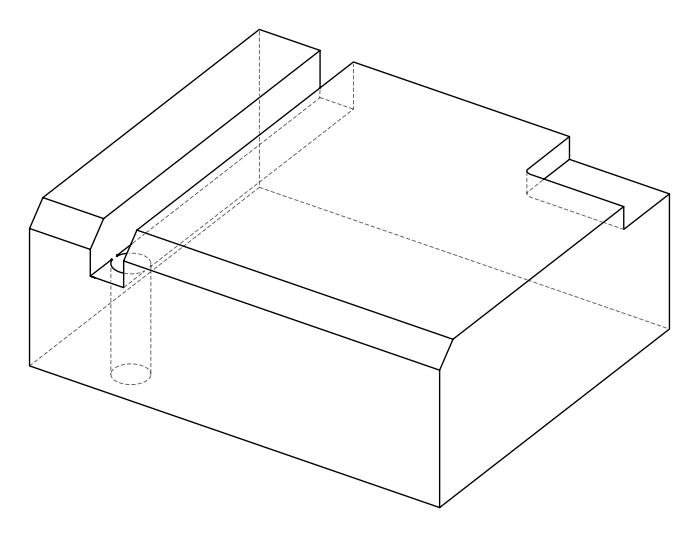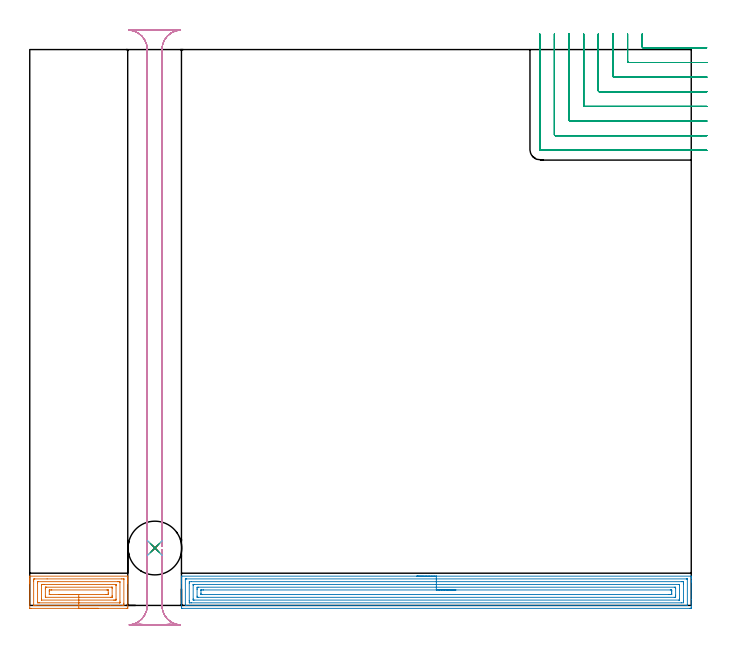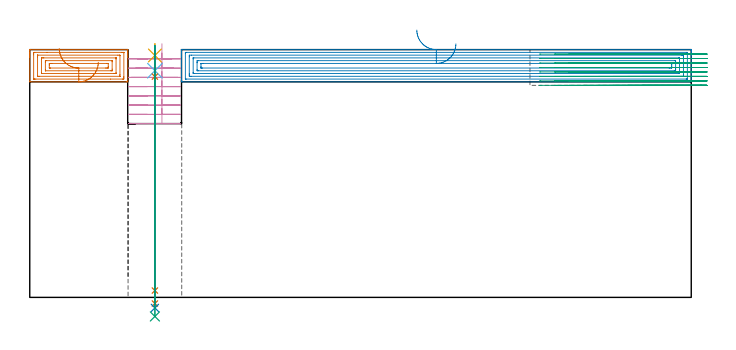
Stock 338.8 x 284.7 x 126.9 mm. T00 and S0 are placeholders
(PLAN: 9 operations, 7 tool changes, 42.5 min)
(1 AREA_MILL | FG_CHAMFER_SURFACE | UGT0205_001 | 2.74 min | 7851 mm3)
(2 AREA_MILL_1 | FG_CHAMFER_SURFACE_1 | UGT0205_001 | 12.86 min | 36559 mm3)
(3 MILL_CORNER_NOTCH_RECTANGULAR | CORNER_NOTCH_RECTANGULAR | NXT0201_013 | Follow Part, ap 2.5, ae 75% | 13.3 min | 85438 mm3)
(4 MILL_RECTANGULAR_SLOT | SLOT_RECTANGULAR | UGT0201_094 | Follow Part, ap 5, ae 75% | 11.84 min | 294739 mm3)
(5 SPOT_DRILL | STEP1HOLE | NXT0321_9005460120000 | 0.05 min | 0 mm3)
(6 DRILL_BLIND_HOLE_INTO_CENTER | STEP1HOLE | UGT0301_192 | 0.05 min | 0 mm3)
(7 GUN_DRILL_THROUGH_HOLE | STEP1HOLE | UGT0307_003 | 0.59 min | 3417 mm3)
(8 SPADE_DRILL_TO_ENLARGE_THROUGH_HOLE | STEP1HOLE | UGT0306_008 | 0.54 min | 17951 mm3)
(9 DRILL_TO_ENLARGE_THROUGH_HOLE | STEP1HOLE | UGT0301_390 | 0.56 min | 31455 mm3)
(TOOL UGT0205_001 | Chamfer Mill 20 x 3 x 45 deg. | D20 FL50 Z2)
(TOOL NXT0201_013 | ENDMILL 10mm | D10 FL30 Z4)
(TOOL UGT0201_094 | End mill 20 mm | D20 FL38 Z4)
(TOOL NXT0321_9005460120000 | NC Spot Drill, 142deg, 12mm, Carbide, Uncoated | D12 PA142 FL30 Z2)
(TOOL UGT0301_192 | Twist Drill 7.2 mm | D7.2 PA118 FL66 Z2)
(TOOL UGT0307_003 | Gun Drill 7 mm | D7 PA130 FL24 Z1)
(TOOL UGT0306_008 | Spade Drill 17.5mm | D17.5 PA132 FL10 Z2)
(TOOL UGT0301_390 | Twist Drill 27.5 mm | D27.5 PA118 FL165 Z2)
(OP 1 AREA_MILL)
G17 G21 G94 G90
T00 M6
G54
G17 G0 G90 X35.1 Y-1.5 S1061 M3
G43 Z136.9 H0
Z120.4
G94 G1 X35.062 Z119.529 F250.
X34.948 Z118.664
X34.759 Z117.812
X34.497 Z116.98
X34.163 Z116.174
X33.76 Z115.4
X33.292 Z114.664
X32.76 Z113.972
X32.171 Z113.329
X31.528 Z112.74
X30.836 Z112.209
X30.1 Z111.74
X29.326 Z111.337
X28.52 Z111.003
X27.688 Z110.741
X26.836 Z110.552
X25.972 Z110.438
X25.1 Z110.4
X0.589
X0.068 Y-1.494 Z110.404
X0.01 Y-1.491 Z110.406
X0. Y-1.427 Z110.47
Y11.128 Z123.022
Y11.721 Z123.619
Y12.004 Z123.9
Y12.597 Z124.494
Y12.879 Z124.775
Y13.443 Z125.343
Y13.755 Z125.654
Y14.63 Z126.529
Y14.762 Z126.661
X0.003 Y14.884 Z126.776
X0.01 Y14.997 Z126.889
X0.144 Y15. Z126.9
X50.056
X50.19 Y14.998 Z126.889
X50.197 Y14.884 Z126.776
X50.2 Y14.762 Z126.661
Y14.066 Z125.965
Y13.444 Z125.343
Y12.879 Z124.775
Y12.597 Z124.494
Y12.004 Z123.9
Y11.721 Z123.619
Y11.128 Z123.022
Y-1.13 Z110.767
X50.196 Y-1.431 Z110.466
X50.19 Y-1.492 Z110.405
X50.127 Y-1.499 Z110.399
X49.611 Y-1.5 Z110.4
X25.1
Y-0.086 Z111.814
X3.091
X2.372 Y-0.085 Z111.815
X2.197 Y-0.083 Z111.817
X2.038 Y-0.079 Z111.821
X2.009 Y-0.075 Z111.825
X2.005 Y-0.054 Z111.846
X2.003 Y-0.031 Z111.869
X2. Y0.11 Z112.01
Y12.369 Z124.269
X2.003 Y12.879 Z124.779
X2.007 Y13.238 Z125.138
X2.022 Y13.579 Z125.479
X2.372 Y13.583 Z125.483
X2.545 Y13.585 Z125.485
X8.895 Y13.586 Z125.486
X47.109
X47.828 Y13.585 Z125.485
X48.003 Y13.583 Z125.483
X48.162 Y13.579 Z125.479
X48.191 Y13.575 Z125.475
X48.195 Y13.554 Z125.454
X48.197 Y13.531 Z125.431
X48.2 Y13.39 Z125.29
Y1.131 Z113.031
X48.198 Y0.621 Z112.521
X48.193 Y0.262 Z112.162
X48.178 Y-0.079 Z111.821
X47.828 Y-0.083 Z111.817
X47.655 Y-0.085 Z111.815
X41.349 Y-0.086 Z111.814
X25.1
Y1.328 Z113.228
X5.046 Y1.329 Z113.229
X4.321 Y1.333 Z113.233
X4.155 Y1.336 Z113.236
X4.01 Y1.351 Z113.251
X4.005 Y1.496 Z113.396
X4.001 Y1.647 Z113.547
X4. Y11.28 Z123.18
X4.004 Y12.004 Z123.904
X4.007 Y12.148 Z124.048
X4.013 Y12.165 Z124.065
X4.028 Y12.167 Z124.067
X4.069 Y12.17 Z124.07
X4.155 Y12.171 Z124.071
X45.154
X45.879 Y12.167 Z124.067
X46.046 Y12.164 Z124.064
X46.19 Y12.149 Z124.049
X46.195 Y12.004 Z123.904
X46.199 Y11.853 Z123.753
X46.2 Y2.22 Z114.12
X46.196 Y1.496 Z113.396
X46.193 Y1.352 Z113.252
X46.187 Y1.335 Z113.235
X46.172 Y1.333 Z113.233
X46.131 Y1.33 Z113.23
X46.046 Y1.329 Z113.229
X25.1 Y1.328 Z113.228
Y2.743 Z114.643
X6.118
X6.054 Y2.744 Z114.644
X6.026 Y2.747 Z114.647
X6.014 Y2.749 Z114.649
X6.01 Y2.759 Z114.659
X6.006 Y2.844 Z114.744
X6. Y3.186 Z115.086
Y3.248 Z115.148
X6.001 Y10.252 Z122.152
X6.01 Y10.659 Z122.559
X6.016 Y10.75 Z122.65
X6.143 Y10.753 Z122.653
X6.316 Y10.756 Z122.656
X6.828 Y10.757 Z122.657
X7.206
X44.082
X44.146 Y10.756 Z122.656
X44.174 Y10.753 Z122.653
X44.186 Y10.751 Z122.651
X44.19 Y10.741 Z122.641
X44.194 Y10.656 Z122.556
X44.2 Y10.314 Z122.214
Y10.252 Z122.152
X44.199 Y3.248 Z115.148
X44.19 Y2.841 Z114.741
X44.184 Y2.75 Z114.65
X44.057 Y2.747 Z114.647
X43.884 Y2.744 Z114.644
X43.372 Y2.743 Z114.643
X42.994
X25.1
Y4.157 Z116.057
X8.178 Y4.158 Z116.058
X8.079 Y4.159 Z116.059
X8.03 Y4.161 Z116.061
X8.013 Y4.163 Z116.063
X8.01 Y4.177 Z116.077
X8.006 Y4.28 Z116.18
X8. Y4.723 Z116.623
Y8.501 Z120.401
X8.002 Y9.1 Z121.
X8.008 Y9.301 Z121.201
X8.01 Y9.332 Z121.232
X8.025 Y9.336 Z121.236
X8.076 Y9.339 Z121.239
X8.183 Y9.341 Z121.241
X8.611 Y9.343 Z121.243
X8.645
X42.022 Y9.342 Z121.242
X42.121 Y9.341 Z121.241
X42.17 Y9.339 Z121.239
X42.187 Y9.337 Z121.237
X42.19 Y9.323 Z121.223
X42.194 Y9.22 Z121.12
X42.2 Y8.777 Z120.677
Y4.999 Z116.899
X42.198 Y4.4 Z116.3
X42.192 Y4.199 Z116.099
X42.19 Y4.168 Z116.068
X42.175 Y4.164 Z116.064
X42.124 Y4.161 Z116.061
X42.017 Y4.159 Z116.059
X41.589 Y4.157 Z116.057
X25.1
Y5.571 Z117.471
X10.702
X10.394 Y5.573 Z117.473
X10.085 Y5.577 Z117.477
X10.01 Y5.58 Z117.48
X10.005 Y5.643 Z117.543
X10.001 Y5.746 Z117.646
X10. Y7.137 Z119.037
X10.002 Y7.626 Z119.526
X10.005 Y7.819 Z119.719
X10.01 Y7.91 Z119.81
X10.091 Y7.923 Z119.823
X10.394 Y7.926 Z119.826
X10.976 Y7.929 Z119.829
X11.285
X39.498
X39.806 Y7.927 Z119.827
X40.115 Y7.923 Z119.823
X40.19 Y7.92 Z119.82
X40.195 Y7.857 Z119.757
X40.199 Y7.754 Z119.654
X40.2 Y6.363 Z118.263
X40.198 Y5.874 Z117.774
X40.195 Y5.681 Z117.581
X40.19 Y5.59 Z117.49
X40.109 Y5.577 Z117.477
X39.806 Y5.574 Z117.474
X39.224 Y5.571 Z117.471
X38.915
X25.1
X24.228 Z117.509
X23.364 Z117.623
X22.512 Z117.812
X21.68 Z118.074
X20.874 Z118.408
X20.1 Z118.811
X19.364 Z119.28
X18.672 Z119.811
X18.029 Z120.4
X17.44 Z121.043
X16.908 Z121.735
X16.44 Z122.471
X16.037 Z123.245
X15.703 Z124.051
X15.441 Z124.883
X15.252 Z125.735
X15.138 Z126.6
X15.1 Z127.471
G0 Z136.9
M5
M2
(OP 2 AREA_MILL_1)
G17 G21 G94 G90
T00 M6
G54
G17 G0 G90 X198.25 Y15. S1061 M3
G43 Z136.9 H0
G94 G1 X198.288 Z136.028 F250.
X198.402 Z135.163
X198.591 Z134.312
X198.853 Z133.48
X199.187 Z132.674
X199.59 Z131.9
X200.059 Z131.164
X200.59 Z130.472
X201.179 Z129.829
X201.822 Z129.239
X202.514 Z128.708
X203.25 Z128.24
X204.024 Z127.837
X204.83 Z127.503
X205.662 Z127.241
X206.514 Z127.052
X207.378 Z126.938
X208.25 Z126.9
X338.633
X338.79 Y14.997 Z126.888
X338.798 Y14.863 Z126.755
X338.8 Y14.723 Z126.623
Y14.41 Z126.309
Y13.755 Z125.649
Y12.552 Z124.448
Y12.004 Z123.898
Y3.084 Z114.981
Y-0.856 Z111.041
X338.797 Y-1.13 Z110.767
X338.79 Y-1.493 Z110.405
X338.561 Y-1.497 Z110.401
X338.186 Y-1.5 Z110.4
X78.314
X77.939 Y-1.497 Z110.401
X77.71 Y-1.493 Z110.405
X77.704 Y-1.13 Z110.767
X77.7 Y-0.529 Z111.369
Y11.402 Z123.297
Y12.004 Z123.898
Y12.552 Z124.448
Y12.879 Z124.775
Y13.427 Z125.323
Y13.755 Z125.649
Y14.41 Z126.309
Y14.723 Z126.623
X77.702 Y14.863 Z126.755
X77.71 Y14.997 Z126.888
X77.867 Y15. Z126.9
X208.25
Y13.586 Z125.486
X336.4 Y13.585 Z125.485
X336.574 Y13.584 Z125.484
X336.749 Y13.58 Z125.48
X336.786 Y13.579 Z125.479
X336.791 Y13.556 Z125.456
X336.795 Y13.527 Z125.427
X336.799 Y13.364 Z125.264
X336.8 Y0.229 Z112.129
X336.798 Y0.098 Z111.998
X336.794 Y-0.006 Z111.894
X336.79 Y-0.071 Z111.829
X336.759 Y-0.079 Z111.821
X336.4 Y-0.083 Z111.817
X336.227 Y-0.085 Z111.815
X80.1
X79.926 Y-0.084 Z111.816
X79.751 Y-0.08 Z111.82
X79.714 Y-0.079 Z111.821
X79.709 Y-0.056 Z111.844
X79.705 Y-0.027 Z111.873
X79.701 Y0.136 Z112.036
X79.7 Y13.271 Z125.171
X79.702 Y13.402 Z125.302
X79.706 Y13.506 Z125.406
X79.71 Y13.571 Z125.471
X79.741 Y13.579 Z125.479
X80.1 Y13.583 Z125.483
X80.273 Y13.585 Z125.485
X208.25 Y13.586 Z125.486
Y12.171 Z124.071
X333.721
X334.445 Y12.17 Z124.07
X334.614 Y12.168 Z124.068
X334.776 Y12.165 Z124.065
X334.79 Y12.004 Z123.904
X334.797 Y11.825 Z123.725
X334.8 Y11.128 Z123.028
Y10.946 Z122.846
X334.799 Y2.191 Z114.091
X334.79 Y1.496 Z113.396
X334.778 Y1.336 Z113.236
X333.721 Y1.329 Z113.229
X82.779
X82.055 Y1.33 Z113.23
X81.886 Y1.332 Z113.232
X81.724 Y1.335 Z113.235
X81.71 Y1.496 Z113.396
X81.703 Y1.675 Z113.575
X81.7 Y2.372 Z114.272
Y2.554 Z114.454
X81.701 Y11.309 Z123.209
X81.71 Y12.004 Z123.904
X81.722 Y12.164 Z124.064
X82.779 Y12.171 Z124.071
X208.25
Y10.757 Z122.657
X332.313
X332.663 Y10.756 Z122.656
X332.722 Y10.754 Z122.654
X332.778 Y10.751 Z122.651
X332.79 Y10.672 Z122.572
X332.8 Y10.28 Z122.18
Y10.252 Z122.152
Y3.248 Z115.148
X332.797 Y2.824 Z114.724
X332.794 Y2.771 Z114.671
X332.79 Y2.751 Z114.651
X332.758 Y2.749 Z114.649
X332.622 Y2.745 Z114.645
X332.45 Y2.743 Z114.643
X84.187
X83.837 Y2.744 Z114.644
X83.778 Y2.746 Z114.646
X83.722 Y2.749 Z114.649
X83.71 Y2.828 Z114.728
X83.7 Y3.22 Z115.12
Y3.248 Z115.148
Y10.252 Z122.152
X83.703 Y10.676 Z122.576
X83.706 Y10.729 Z122.629
X83.71 Y10.749 Z122.649
X83.742 Y10.751 Z122.651
X83.878 Y10.755 Z122.655
X84.05 Y10.757 Z122.657
X208.25
Y9.343 Z121.243
X330.184
X330.585 Y9.339 Z121.239
X330.777 Y9.336 Z121.236
X330.79 Y9.229 Z121.129
X330.798 Y8.74 Z120.64
X330.8 Y5.236 Z117.136
X330.799 Y4.999 Z116.899
X330.793 Y4.368 Z116.268
X330.783 Y4.164 Z116.064
X330.115 Y4.157 Z116.057
X86.316
X85.915 Y4.161 Z116.061
X85.723 Y4.164 Z116.064
X85.71 Y4.271 Z116.171
X85.702 Y4.76 Z116.66
X85.7 Y8.264 Z120.164
X85.701 Y8.501 Z120.401
X85.707 Y9.132 Z121.032
X85.717 Y9.336 Z121.236
X86.385 Y9.343 Z121.243
X208.25
Y7.929 Z119.829
X328.054
X328.363 Y7.927 Z119.827
X328.672 Y7.924 Z119.824
X328.759 Y7.922 Z119.822
X328.79 Y7.914 Z119.814
X328.793 Y7.882 Z119.782
X328.797 Y7.768 Z119.668
X328.799 Y7.626 Z119.526
X328.8 Y7.197 Z119.097
Y6.322 Z118.222
X328.799 Y5.874 Z117.774
X328.797 Y5.66 Z117.56
X328.794 Y5.607 Z117.507
X328.791 Y5.584 Z117.484
X328.773 Y5.578 Z117.478
X328.668 Y5.575 Z117.475
X328.363 Y5.573 Z117.473
X327.779 Y5.571 Z117.471
X327.47
X88.446
X88.137 Y5.573 Z117.473
X87.828 Y5.576 Z117.476
X87.741 Y5.578 Z117.478
X87.71 Y5.586 Z117.486
X87.707 Y5.618 Z117.518
X87.703 Y5.732 Z117.632
X87.701 Y5.874 Z117.774
X87.7 Y6.303 Z118.203
X87.701 Y7.626 Z119.526
X87.703 Y7.84 Z119.74
X87.706 Y7.893 Z119.793
X87.709 Y7.916 Z119.816
X87.727 Y7.922 Z119.822
X87.832 Y7.925 Z119.825
X88.137 Y7.927 Z119.827
X88.721 Y7.929 Z119.829
X89.03
X208.25
X209.122 Z119.867
X209.987 Z119.981
X210.838 Z120.17
X211.67 Z120.432
X212.476 Z120.766
X213.25 Z121.169
X213.986 Z121.637
X214.678 Z122.168
X215.321 Z122.758
X215.91 Z123.401
X216.442 Z124.093
X216.91 Z124.829
X217.313 Z125.603
X217.647 Z126.409
X217.909 Z127.241
X218.098 Z128.092
X218.212 Z128.957
X218.25 Z129.829
G0 Z136.9
M5
M2
(OP 3 MILL_CORNER_NOTCH_RECTANGULAR)
G17 G21 G94 G90
T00 M6
G54
G17 G0 G90 X313.7 Y292.7 S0 M3
G43 Z136.9 H0
Z124.612
G94 G1 Y289.7 F250.
Y286.096 F500.
G3 X314.196 Y285.6 R0.5
G1 X343.718
X346.718 F250.
G0 Z136.9
X306.2 Y292.7
Z124.612
G1 Y289.7
Y278.596 F500.
G3 X306.696 Y278.1 R0.5
G1 X343.8
X346.8 F250.
G0 Z136.9
X298.7 Y292.7
Z124.612
G1 Y289.7
Y271.096 F500.
G3 X299.196 Y270.6 R0.5
G1 X343.8
X346.8 F250.
G0 Z136.9
X291.2 Y292.7
Z124.612
G1 Y289.7
Y263.596 F500.
G3 X291.696 Y263.1 R0.5
G1 X343.8
X346.8 F250.
G0 Z136.9
X283.7 Y292.7
Z124.612
G1 Y289.7
Y256.097 F500.
G3 X284.197 Y255.6 R0.5
G1 X343.8
X346.8 F250.
G0 Z136.9
X276.2 Y292.7
Z124.612
G1 Y289.7
Y248.597 F500.
G3 X276.697 Y248.1 R0.5
G1 X343.8
X346.8 F250.
G0 Z136.9
X268.7 Y292.7
Z124.612
G1 Y289.7
Y241.097 F500.
G3 X269.197 Y240.6 R0.5
G1 X343.8
X346.8 F250.
G0 Z136.9
X261.2 Y292.7
Z124.612
G1 Y289.7
Y233.597 F500.
G3 X261.697 Y233.1 R0.5
G1 X343.8
X346.8 F250.
G0 Z136.9
X313.7 Y292.7
Z122.325
G1 Y289.7
Y286.096 F500.
G3 X314.196 Y285.6 R0.5
G1 X343.718
X346.718 F250.
G0 Z136.9
X306.2 Y292.7
Z122.325
G1 Y289.7
Y278.596 F500.
G3 X306.696 Y278.1 R0.5
G1 X343.8
X346.8 F250.
G0 Z136.9
X298.7 Y292.7
Z122.325
G1 Y289.7
Y271.096 F500.
G3 X299.196 Y270.6 R0.5
G1 X343.8
X346.8 F250.
G0 Z136.9
X291.2 Y292.7
Z122.325
G1 Y289.7
Y263.596 F500.
G3 X291.696 Y263.1 R0.5
G1 X343.8
X346.8 F250.
G0 Z136.9
X283.7 Y292.7
Z122.325
G1 Y289.7
Y256.097 F500.
G3 X284.197 Y255.6 R0.5
G1 X343.8
X346.8 F250.
G0 Z136.9
X276.2 Y292.7
Z122.325
G1 Y289.7
Y248.597 F500.
G3 X276.697 Y248.1 R0.5
G1 X343.8
X346.8 F250.
G0 Z136.9
X268.7 Y292.7
Z122.325
G1 Y289.7
Y241.097 F500.
G3 X269.197 Y240.6 R0.5
G1 X343.8
X346.8 F250.
G0 Z136.9
X261.2 Y292.7
Z122.325
G1 Y289.7
Y233.597 F500.
G3 X261.697 Y233.1 R0.5
G1 X343.8
X346.8 F250.
G0 Z136.9
X313.7 Y292.7
Z120.037
G1 Y289.7
Y286.096 F500.
G3 X314.196 Y285.6 R0.5
G1 X343.718
X346.718 F250.
G0 Z136.9
X306.2 Y292.7
Z120.037
G1 Y289.7
Y278.596 F500.
G3 X306.696 Y278.1 R0.5
G1 X343.8
X346.8 F250.
G0 Z136.9
X298.7 Y292.7
Z120.037
G1 Y289.7
Y271.096 F500.
G3 X299.196 Y270.6 R0.5
G1 X343.8
X346.8 F250.
G0 Z136.9
X291.2 Y292.7
Z120.037
G1 Y289.7
Y263.596 F500.
G3 X291.696 Y263.1 R0.5
G1 X343.8
X346.8 F250.
G0 Z136.9
X283.7 Y292.7
Z120.037
G1 Y289.7
Y256.097 F500.
G3 X284.197 Y255.6 R0.5
G1 X343.8
X346.8 F250.
G0 Z136.9
X276.2 Y292.7
Z120.037
G1 Y289.7
Y248.597 F500.
G3 X276.697 Y248.1 R0.5
G1 X343.8
X346.8 F250.
G0 Z136.9
X268.7 Y292.7
Z120.037
G1 Y289.7
Y241.097 F500.
G3 X269.197 Y240.6 R0.5
G1 X343.8
X346.8 F250.
G0 Z136.9
X261.2 Y292.7
Z120.037
G1 Y289.7
Y233.597 F500.
G3 X261.697 Y233.1 R0.5
G1 X343.8
X346.8 F250.
G0 Z136.9
X313.7 Y292.7
Z117.75
G1 Y289.7
Y286.096 F500.
G3 X314.196 Y285.6 R0.5
G1 X343.718
X346.718 F250.
G0 Z136.9
X306.2 Y292.7
Z117.75
G1 Y289.7
Y278.596 F500.
G3 X306.696 Y278.1 R0.5
G1 X343.8
X346.8 F250.
G0 Z136.9
X298.7 Y292.7
Z117.75
G1 Y289.7
Y271.096 F500.
G3 X299.196 Y270.6 R0.5
G1 X343.8
X346.8 F250.
G0 Z136.9
X291.2 Y292.7
Z117.75
G1 Y289.7
Y263.596 F500.
G3 X291.696 Y263.1 R0.5
G1 X343.8
X346.8 F250.
G0 Z136.9
X283.7 Y292.7
Z117.75
G1 Y289.7
Y256.097 F500.
G3 X284.197 Y255.6 R0.5
G1 X343.8
X346.8 F250.
G0 Z136.9
X276.2 Y292.7
Z117.75
G1 Y289.7
Y248.597 F500.
G3 X276.697 Y248.1 R0.5
G1 X343.8
X346.8 F250.
G0 Z136.9
X268.7 Y292.7
Z117.75
G1 Y289.7
Y241.097 F500.
G3 X269.197 Y240.6 R0.5
G1 X343.8
X346.8 F250.
G0 Z136.9
X261.2 Y292.7
Z117.75
G1 Y289.7
Y233.597 F500.
G3 X261.697 Y233.1 R0.5
G1 X343.8
X346.8 F250.
G0 Z136.9
X313.7 Y292.7
Z115.462
G1 Y289.7
Y286.096 F500.
G3 X314.196 Y285.6 R0.5
G1 X343.718
X346.718 F250.
G0 Z136.9
X306.2 Y292.7
Z115.462
G1 Y289.7
Y278.596 F500.
G3 X306.696 Y278.1 R0.5
G1 X343.8
X346.8 F250.
G0 Z136.9
X298.7 Y292.7
Z115.462
G1 Y289.7
Y271.096 F500.
G3 X299.196 Y270.6 R0.5
G1 X343.8
X346.8 F250.
G0 Z136.9
X291.2 Y292.7
Z115.462
G1 Y289.7
Y263.596 F500.
G3 X291.696 Y263.1 R0.5
G1 X343.8
X346.8 F250.
G0 Z136.9
X283.7 Y292.7
Z115.462
G1 Y289.7
Y256.097 F500.
G3 X284.197 Y255.6 R0.5
G1 X343.8
X346.8 F250.
G0 Z136.9
X276.2 Y292.7
Z115.462
G1 Y289.7
Y248.597 F500.
G3 X276.697 Y248.1 R0.5
G1 X343.8
X346.8 F250.
G0 Z136.9
X268.7 Y292.7
Z115.462
G1 Y289.7
Y241.097 F500.
G3 X269.197 Y240.6 R0.5
G1 X343.8
X346.8 F250.
G0 Z136.9
X261.2 Y292.7
Z115.462
G1 Y289.7
Y233.597 F500.
G3 X261.697 Y233.1 R0.5
G1 X343.8
X346.8 F250.
G0 Z136.9
X313.7 Y292.7
Z113.175
G1 Y289.7
Y286.096 F500.
G3 X314.196 Y285.6 R0.5
G1 X343.718
X346.718 F250.
G0 Z136.9
X306.2 Y292.7
Z113.175
G1 Y289.7
Y278.596 F500.
G3 X306.696 Y278.1 R0.5
G1 X343.8
X346.8 F250.
G0 Z136.9
X298.7 Y292.7
Z113.175
G1 Y289.7
Y271.096 F500.
G3 X299.196 Y270.6 R0.5
G1 X343.8
X346.8 F250.
G0 Z136.9
X291.2 Y292.7
Z113.175
G1 Y289.7
Y263.596 F500.
G3 X291.696 Y263.1 R0.5
G1 X343.8
X346.8 F250.
G0 Z136.9
X283.7 Y292.7
Z113.175
G1 Y289.7
Y256.097 F500.
G3 X284.197 Y255.6 R0.5
G1 X343.8
X346.8 F250.
G0 Z136.9
X276.2 Y292.7
Z113.175
G1 Y289.7
Y248.597 F500.
G3 X276.697 Y248.1 R0.5
G1 X343.8
X346.8 F250.
G0 Z136.9
X268.7 Y292.7
Z113.175
G1 Y289.7
Y241.097 F500.
G3 X269.197 Y240.6 R0.5
G1 X343.8
X346.8 F250.
G0 Z136.9
X261.2 Y292.7
Z113.175
G1 Y289.7
Y233.597 F500.
G3 X261.697 Y233.1 R0.5
G1 X343.8
X346.8 F250.
G0 Z136.9
X313.7 Y292.7
Z110.887
G1 Y289.7
Y286.096 F500.
G3 X314.196 Y285.6 R0.5
G1 X343.718
X346.718 F250.
G0 Z136.9
X306.2 Y292.7
Z110.887
G1 Y289.7
Y278.596 F500.
G3 X306.696 Y278.1 R0.5
G1 X343.8
X346.8 F250.
G0 Z136.9
X298.7 Y292.7
Z110.887
G1 Y289.7
Y271.096 F500.
G3 X299.196 Y270.6 R0.5
G1 X343.8
X346.8 F250.
G0 Z136.9
X291.2 Y292.7
Z110.887
G1 Y289.7
Y263.596 F500.
G3 X291.696 Y263.1 R0.5
G1 X343.8
X346.8 F250.
G0 Z136.9
X283.7 Y292.7
Z110.887
G1 Y289.7
Y256.097 F500.
G3 X284.197 Y255.6 R0.5
G1 X343.8
X346.8 F250.
G0 Z136.9
X276.2 Y292.7
Z110.887
G1 Y289.7
Y248.597 F500.
G3 X276.697 Y248.1 R0.5
G1 X343.8
X346.8 F250.
G0 Z136.9
X268.7 Y292.7
Z110.887
G1 Y289.7
Y241.097 F500.
G3 X269.197 Y240.6 R0.5
G1 X343.8
X346.8 F250.
G0 Z136.9
X261.2 Y292.7
Z110.887
G1 Y289.7
Y233.597 F500.
G3 X261.697 Y233.1 R0.5
G1 X343.8
X346.8 F250.
G0 Z136.9
X313.7 Y292.7
Z108.6
G1 Y289.7
Y286.096 F500.
G3 X314.196 Y285.6 R0.5
G1 X343.718
X346.718 F250.
G0 Z136.9
X306.2 Y292.7
Z108.6
G1 Y289.7
Y278.596 F500.
G3 X306.696 Y278.1 R0.5
G1 X343.8
X346.8 F250.
G0 Z136.9
X298.7 Y292.7
Z108.6
G1 Y289.7
Y271.096 F500.
G3 X299.196 Y270.6 R0.5
G1 X343.8
X346.8 F250.
G0 Z136.9
X291.2 Y292.7
Z108.6
G1 Y289.7
Y263.596 F500.
G3 X291.696 Y263.1 R0.5
G1 X343.8
X346.8 F250.
G0 Z136.9
X283.7 Y292.7
Z108.6
G1 Y289.7
Y256.097 F500.
G3 X284.197 Y255.6 R0.5
G1 X343.8
X346.8 F250.
G0 Z136.9
X276.2 Y292.7
Z108.6
G1 Y289.7
Y248.597 F500.
G3 X276.697 Y248.1 R0.5
G1 X343.8
X346.8 F250.
G0 Z136.9
X268.7 Y292.7
Z108.6
G1 Y289.7
Y241.097 F500.
G3 X269.197 Y240.6 R0.5
G1 X343.8
X346.8 F250.
G0 Z136.9
X261.2 Y292.7
Z108.6
G1 Y289.7
Y233.597 F500.
G3 X261.697 Y233.1 R0.5
G1 X343.8
X346.8 F250.
G0 Z136.9
M5
M2
(OP 4 MILL_RECTANGULAR_SLOT)
G17 G21 G94 G90
T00 M6
G54
G17 G0 G90 X67.7 Y59.095 S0 M3
G43 Z136.9 H0
Z129.9
G94 G1 Y30.685 Z122.287 F250.
X67.769 Y30.223 Z122.162
X67.7 Y30.685 F500.
Y284.7
G2 X77.253 Y294.69 R10.
G1 X50.647
G2 X60.2 Y284.7 R10.
G1 Y0.
G2 X55.2 Y-8.66 R10.
G3 X60.204 Y-10. R10.
G1 X67.7
G3 X72.7 Y-8.66 R10.
G2 X67.7 Y0. R10.
G1 Y28.115
X67.769 Y28.577
G0 Z136.9
X67.7 Y59.095
Z125.162
G1 Y30.685 Z117.55 F250.
X67.769 Y30.223 Z117.425
X67.7 Y30.685 F500.
Y284.7
G2 X77.253 Y294.69 R10.
G1 Y294.7
X50.647
Y294.69
G2 X60.2 Y284.7 R10.
G1 Y0.
G2 X54.4 Y-9.075 R10.
G3 X58.599 Y-10. R10.
G1 X69.301
G3 X73.5 Y-9.075 R10.
G2 X67.7 Y0. R10.
G1 Y28.115
X67.769 Y28.577
G0 Z136.9
X67.7 Y59.095
Z120.425
G1 Y30.685 Z112.812 F250.
X67.769 Y30.223 Z112.687
X67.7 Y30.685 F500.
Y284.7
G2 X77.253 Y294.69 R10.
G1 X50.647
G2 X60.2 Y284.7 R10.
G1 Y0.
G2 X52.039 Y-9.83 R10.
G1 X52.033 Y-9.859
G3 X53.706 Y-10. R10.
G1 X74.178
G3 X75.859 Y-9.858 R10.
G1 X75.854 Y-9.828
G2 X67.7 Y0. R10.
G1 Y28.115
X67.769 Y28.577
G0 Z136.9
X67.7 Y59.095
Z115.687
G1 Y30.685 Z108.075 F250.
X67.769 Y30.223 Z107.95
X67.7 Y30.685 F500.
Y284.7
G2 X77.253 Y294.69 R10.
G1 Y294.7
X50.647
Y294.69
G2 X60.2 Y284.7 R10.
G1 Y0.
G2 X50.974 Y-9.97 R10.
G1 Y-10.
X76.926
Y-9.97
G2 X67.7 Y0. R10.
G1 Y28.115
X67.769 Y28.577
G0 Z136.9
X67.7 Y59.095
Z110.95
G1 Y30.685 Z103.337 F250.
X67.769 Y30.223 Z103.212
X67.7 Y30.685 F500.
Y284.7
G2 X77.253 Y294.69 R10.
G1 Y294.7
X50.647
Y294.69
G2 X60.2 Y284.7 R10.
G1 Y0.
G2 X50.974 Y-9.97 R10.
G1 Y-10.
X76.926
Y-9.97
G2 X67.7 Y0. R10.
G1 Y28.115
X67.769 Y28.577
G0 Z136.9
X67.7 Y59.095
Z106.212
G1 Y30.685 Z98.6 F250.
X67.769 Y30.223 Z98.475
X67.7 Y30.685 F500.
Y284.7
G2 X77.253 Y294.69 R10.
G1 Y294.7
X50.647
Y294.69
G2 X60.2 Y284.7 R10.
G1 Y0.
G2 X50.974 Y-9.97 R10.
G1 Y-10.
X76.926
Y-9.97
G2 X67.7 Y0. R10.
G1 Y28.115
X67.769 Y28.577
G0 Z136.9
X67.7 Y59.095
Z101.475
G1 Y30.685 Z93.862 F250.
X67.769 Y30.223 Z93.737
X67.7 Y30.685 F500.
Y284.7
G2 X77.253 Y294.69 R10.
G1 Y294.7
X50.647
Y294.69
G2 X60.2 Y284.7 R10.
G1 Y0.
G2 X50.974 Y-9.97 R10.
G1 Y-10.
X76.926
Y-9.97
G2 X67.7 Y0. R10.
G1 Y28.115
X67.769 Y28.577
G0 Z136.9
X67.7 Y59.095
Z96.737
G1 Y30.685 Z89.125 F250.
X67.769 Y30.223 Z89.
X67.7 Y30.685 F500.
Y284.7
G2 X77.253 Y294.69 R10.
G1 Y294.7
X50.647
Y294.69
G2 X60.2 Y284.7 R10.
G1 Y0.
G2 X50.974 Y-9.97 R10.
G1 Y-10.
X76.926
Y-9.97
G2 X67.7 Y0. R10.
G1 Y28.115
X67.769 Y28.577
G0 Z136.9
M5
M2
(OP 5 SPOT_DRILL)
G17 G21 G94 G90
T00 M6
G54
G17 G0 G90 X64.1 Y29.4 S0 M3
G43 Z136.9 H0
G94 G81 G98 Z123.9 F250. R129.9
G80
M5
M2
(OP 6 DRILL_BLIND_HOLE_INTO_CENTER)
G17 G21 G94 G90
T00 M6
G54
G17 G0 G90 X64.1 Y29.4 S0 M3
G43 Z136.9 H0
G94 G81 G98 Z116.1 F250. R128.9
G80
M5
M2
(OP 7 GUN_DRILL_THROUGH_HOLE)
G17 G21 G94 G90
T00 M6
G54
G17 G0 G90 X64.1 Y29.4 M8
G43 Z136.9 H0
Z124.803
S716 M3
G94 G1 Z113.071 F125. M26
G4 X.084
Z3.5 F250.
G4 X.084
Z-3.132 F125.
G4 X.084
M5
M9
G0 Z124.803
Z136.9
M2
(OP 8 SPADE_DRILL_TO_ENLARGE_THROUGH_HOLE)
G17 G21 G94 G90
T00 M6
G54
G17 G0 G90 X64.1 Y29.4 S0 M3
G43 Z136.9 H0
G94 G73 G98 Z-5.396 F250. Q16.537 R128.9
G80
M5
M2
(OP 9 DRILL_TO_ENLARGE_THROUGH_HOLE)
G17 G21 G94 G90
T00 M6
G54
G17 G0 G90 X64.1 Y29.4 S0 M3
G43 Z136.9 H0
G94 G73 G98 Z-9.762 F250. Q27.332 R128.9
G80
M5
M2
